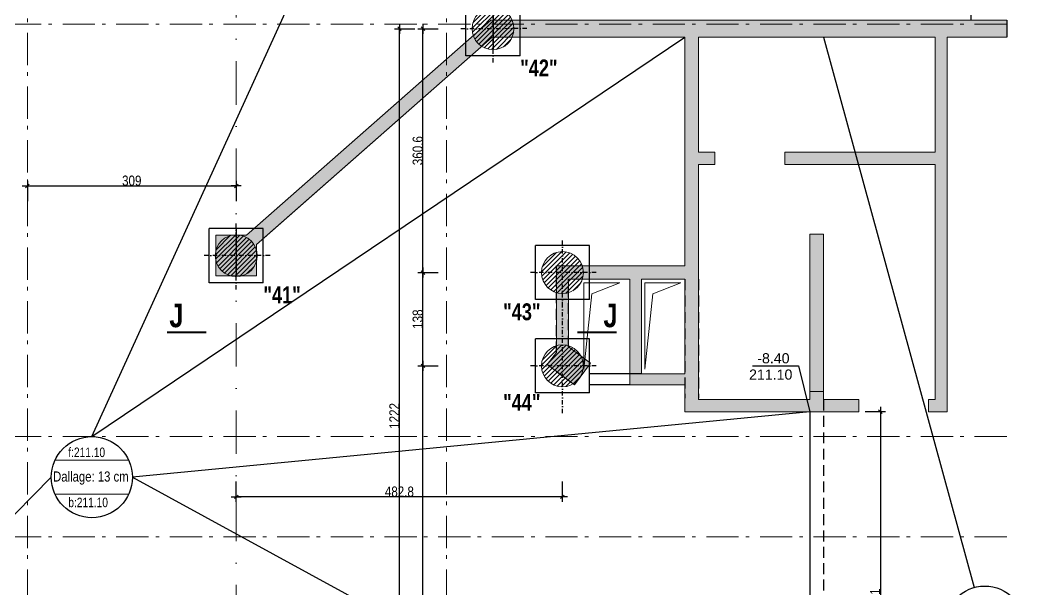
# Model space of a CAD drawing. Header units: centimetres. Extents: x 0 to 26456, y -12469 to -8269.
# Drawn here: x 15122 to 16620, y -10087 to -9245 of the extents above; entities that cross this region are included whole.
import ezdxf
from ezdxf.enums import TextEntityAlignment as Align

# ---------------------------------------------------------------- set-up
doc = ezdxf.new("R2010")
doc.units = ezdxf.units.CM
doc.header["$LTSCALE"] = 25.4
doc.header["$PDMODE"] = 1
doc.header["$PDSIZE"] = -2
for name, pattern in [('CACHEX2', [19.05, 12.7, -6.35]), ('Style de ligne -6', [1.04164, 0.625, -0.20828, 0.06943, -0.13893]), ('TIRETPTX2', [50.8, 25.4, -12.7, 0, -12.7])]:
    doc.linetypes.add(name, pattern=pattern)
for name, color, linetype in [('01_cote_gen', 4, 'Continuous'), ('01_linteaux', 2, 'Continuous'), ('01_murs_sup', 2, 'CACHEX2'), ('01_poch_murs', 253, 'Continuous'), ('01_texte', 230, 'Continuous'), ('AA_COTES', 2, 'Continuous')]:
    doc.layers.add(name, color=color, linetype=linetype)
for name, color, linetype, lineweight in [('01_murs_coup', 5, 'Continuous', 60), ('01_PIEUX', 5, 'Continuous', 60), ('B Général', 7, 'Continuous', 5), ('C ANNOTATIONS-prestations', 7, 'Continuous', 5)]:
    doc.layers.add(name, color=color, linetype=linetype, lineweight=lineweight)
doc.styles.add('Eurostile', font='')
doc.styles.add('impact', font='impact.ttf')
doc.styles.add('MATTE_TXT', font='arial.ttf')
doc.styles.add('STYLE2', font='ARIALN.TTF')
doc.styles.get('Eurostile').set_extended_font_data('Eurostile')
doc.dimstyles.new('JB50', dxfattribs={"dimscale": 0.1, "dimtxt": 150, "dimasz": 15, "dimexe": 0.1, "dimexo": 0.1, "dimgap": 0.09, "dimtad": 1, "dimdec": 1, "dimdsep": 46, "dimtxsty": 'STYLE2', "dimblk1": 'BOND_G', "dimblk2": 'BOND_D', "dimsah": 1, "dimcen": 1.5, "dimdle": 0.01, "dimse1": 1, "dimse2": 1, "dimclrd": 4, "dimclre": 2, "dimclrt": 6, "dimazin": 2, "dimtfac": 2.333333, "dimtdec": 1, "dimtix": 1, "dimtmove": 2, "dimatfit": 3, "dimldrblk": 'BOND_G', "dimfxl": 1, "dimtolj": 1, "dimtzin": 0, "dimarcsym": 0})

# ---------------------------------------------------------------- blocks, each defined once
blk = doc.blocks.new('BOND_G')
at = {"layer": 'AA_COTES', "color": 0}
for p, q in [((0, -5), (0, 15)), ((5, 0), (-5, 0)), ((1.77, 1.77), (-1.77, -1.77))]:
    blk.add_line(p, q, dxfattribs=at)
blk = doc.blocks.new('BOND_D')
at = {"layer": 'AA_COTES', "color": 0}
for p, q in [((5, 0), (-5, 0)), ((-1.77, -1.77), (1.77, 1.77)), ((0, 5), (0, -15))]:
    blk.add_line(p, q, dxfattribs=at)
blk = doc.blocks.new('*D241')
at = {"layer": '01_cote_gen', "color": 4, "lineweight": -2, "ltscale": 3, "transparency": 16777216}
blk.add_line((16394.8, -9825.7), (16394.8, -10373.8), dxfattribs=at)
at = {"layer": 'Defpoints', "color": 0, "ltscale": 3, "transparency": 16777216}
for p in [(16362.8, -9824.2), (16310.6, -10375.3), (16394.8, -10375.3)]:
    blk.add_point(p, dxfattribs=at)
at = {"layer": '01_cote_gen', "color": 4, "lineweight": -2, "ltscale": 3, "transparency": 16777216, "xscale": 1.5, "yscale": 1.5, "zscale": 1.5}
for name, p, rotation in [('BOND_G', (16394.8, -9824.2), 90), ('BOND_D', (16394.8, -10375.3), 270)]:
    blk.add_blockref(name, p, dxfattribs=dict(at, rotation=rotation))
at = {"layer": '01_cote_gen', "color": 6, "ltscale": 3, "transparency": 16777216, "insert": (16387.1, -10099.7), "char_height": 15, "attachment_point": 5, "rotation": 90, "style": 'STYLE2'}
blk.add_mtext('\\A1;551', dxfattribs=at)
blk = doc.blocks.new('*D289')
at = {"layer": '01_cote_gen', "color": 4, "lineweight": -2, "ltscale": 3, "transparency": 16777216}
blk.add_line((15443.1, -9147.8), (15820.1, -9147.8), dxfattribs=at)
at = {"layer": 'Defpoints', "color": 0, "ltscale": 3, "transparency": 16777216}
for p in [(15821.6, -9147.8), (15821.6, -9207.7), (15441.6, -9632.2)]:
    blk.add_point(p, dxfattribs=at)
at = {"layer": '01_cote_gen', "color": 4, "lineweight": -2, "ltscale": 3, "transparency": 16777216, "xscale": 1.5, "yscale": 1.5, "zscale": 1.5, "rotation": 180}
blk.add_blockref('BOND_G', (15441.6, -9147.8), dxfattribs=at)
at = {"layer": '01_cote_gen', "color": 4, "lineweight": -2, "ltscale": 3, "transparency": 16777216, "xscale": 1.5, "yscale": 1.5, "zscale": 1.5}
blk.add_blockref('BOND_D', (15821.6, -9147.8), dxfattribs=at)
at = {"layer": '01_cote_gen', "color": 6, "ltscale": 3, "transparency": 16777216, "insert": (15631.6, -9140.1), "char_height": 15, "attachment_point": 5, "style": 'STYLE2'}
blk.add_mtext('\\A1;380', dxfattribs=at)
blk = doc.blocks.new('*D290')
at = {"layer": '01_cote_gen', "color": 4, "lineweight": -2, "ltscale": 3, "transparency": 16777216}
blk.add_line((15922.8, -9950), (15443.1, -9950), dxfattribs=at)
at = {"layer": 'Defpoints', "color": 0, "ltscale": 3, "transparency": 16777216}
for p in [(15441.6, -9826.2), (15924.3, -9826.2), (15441.6, -9950)]:
    blk.add_point(p, dxfattribs=at)
at = {"layer": '01_cote_gen', "color": 4, "lineweight": -2, "ltscale": 3, "transparency": 16777216, "xscale": 1.5, "yscale": 1.5, "zscale": 1.5, "rotation": 180}
blk.add_blockref('BOND_D', (15441.6, -9950), dxfattribs=at)
at = {"layer": '01_cote_gen', "color": 4, "lineweight": -2, "ltscale": 3, "transparency": 16777216, "xscale": 1.5, "yscale": 1.5, "zscale": 1.5}
blk.add_blockref('BOND_G', (15924.3, -9950), dxfattribs=at)
at = {"layer": '01_cote_gen', "color": 6, "ltscale": 3, "transparency": 16777216, "insert": (15683, -9942.4), "char_height": 15, "attachment_point": 5, "style": 'STYLE2'}
blk.add_mtext('\\A1;482.8', dxfattribs=at)
blk = doc.blocks.new('*D291')
at = {"layer": '01_cote_gen', "color": 4, "lineweight": -2, "ltscale": 3, "transparency": 16777216}
blk.add_line((15134, -9490.2), (15440.1, -9490.2), dxfattribs=at)
at = {"layer": 'Defpoints', "color": 0, "ltscale": 3, "transparency": 16777216}
for p in [(15441.6, -9490.2), (15132.5, -9530.9), (15441.6, -9530.9)]:
    blk.add_point(p, dxfattribs=at)
at = {"layer": '01_cote_gen', "color": 4, "lineweight": -2, "ltscale": 3, "transparency": 16777216, "xscale": 1.5, "yscale": 1.5, "zscale": 1.5, "rotation": 180}
blk.add_blockref('BOND_G', (15132.5, -9490.2), dxfattribs=at)
at = {"layer": '01_cote_gen', "color": 4, "lineweight": -2, "ltscale": 3, "transparency": 16777216, "xscale": 1.5, "yscale": 1.5, "zscale": 1.5}
blk.add_blockref('BOND_D', (15441.6, -9490.2), dxfattribs=at)
at = {"layer": '01_cote_gen', "color": 6, "ltscale": 3, "transparency": 16777216, "insert": (15287, -9482.5), "char_height": 15, "attachment_point": 5, "style": 'STYLE2'}
blk.add_mtext('\\A1;309', dxfattribs=at)
blk = doc.blocks.new('*D294')
at = {"layer": '01_cote_gen', "color": 4, "lineweight": -2, "ltscale": 3, "transparency": 16777216}
blk.add_line((15717.8, -10478.1), (15717.8, -9757.7), dxfattribs=at)
at = {"layer": 'Defpoints', "color": 0, "ltscale": 3, "transparency": 16777216}
for p in [(15717.8, -9756.2), (15777.8, -9756.2), (15785, -10479.6)]:
    blk.add_point(p, dxfattribs=at)
at = {"layer": '01_cote_gen', "color": 4, "lineweight": -2, "ltscale": 3, "transparency": 16777216, "xscale": 1.5, "yscale": 1.5, "zscale": 1.5}
for name, p, rotation in [('BOND_D', (15717.8, -9756.2), 90), ('BOND_G', (15717.8, -10479.6), 270)]:
    blk.add_blockref(name, p, dxfattribs=dict(at, rotation=rotation))
at = {"layer": '01_cote_gen', "color": 6, "ltscale": 3, "transparency": 16777216, "insert": (15710.2, -10117.9), "char_height": 15, "attachment_point": 5, "rotation": 90, "style": 'STYLE2'}
blk.add_mtext('\\A1;723.4', dxfattribs=at)
blk = doc.blocks.new('*D295')
at = {"layer": '01_cote_gen', "color": 4, "lineweight": -2, "ltscale": 3, "transparency": 16777216}
blk.add_line((15717.8, -9754.7), (15717.8, -9619.8), dxfattribs=at)
at = {"layer": 'Defpoints', "color": 0, "ltscale": 3, "transparency": 16777216}
for p in [(15717.8, -9618.3), (15777.8, -9618.3), (15740.3, -9756.2)]:
    blk.add_point(p, dxfattribs=at)
at = {"layer": '01_cote_gen', "color": 4, "lineweight": -2, "ltscale": 3, "transparency": 16777216, "xscale": 1.5, "yscale": 1.5, "zscale": 1.5}
for name, p, rotation in [('BOND_D', (15717.8, -9618.3), 90), ('BOND_G', (15717.8, -9756.2), 270)]:
    blk.add_blockref(name, p, dxfattribs=dict(at, rotation=rotation))
at = {"layer": '01_cote_gen', "color": 6, "ltscale": 3, "transparency": 16777216, "insert": (15710.2, -9687.2), "char_height": 15, "attachment_point": 5, "rotation": 90, "style": 'STYLE2'}
blk.add_mtext('\\A1;138', dxfattribs=at)
blk = doc.blocks.new('*D296')
at = {"layer": '01_cote_gen', "color": 4, "lineweight": -2, "ltscale": 3, "transparency": 16777216}
blk.add_line((15683.2, -10478.1), (15683.2, -9259.2), dxfattribs=at)
at = {"layer": 'Defpoints', "color": 0, "ltscale": 3, "transparency": 16777216}
for p in [(15683.2, -9257.7), (15733.8, -9257.7), (15633, -10479.6)]:
    blk.add_point(p, dxfattribs=at)
at = {"layer": '01_cote_gen', "color": 4, "lineweight": -2, "ltscale": 3, "transparency": 16777216, "xscale": 1.5, "yscale": 1.5, "zscale": 1.5}
for name, p, rotation in [('BOND_D', (15683.2, -9257.7), 90), ('BOND_G', (15683.2, -10479.6), 270)]:
    blk.add_blockref(name, p, dxfattribs=dict(at, rotation=rotation))
at = {"layer": '01_cote_gen', "color": 6, "ltscale": 3, "transparency": 16777216, "insert": (15675.6, -9830.3), "char_height": 15, "attachment_point": 5, "rotation": 90, "style": 'STYLE2'}
blk.add_mtext('\\A1;1222', dxfattribs=at)
blk = doc.blocks.new('*D302')
at = {"layer": '01_cote_gen', "color": 4, "lineweight": -2, "ltscale": 3, "transparency": 16777216}
blk.add_line((15717.8, -9616.8), (15717.8, -9259.2), dxfattribs=at)
at = {"layer": 'Defpoints', "color": 0, "ltscale": 3, "transparency": 16777216}
for p in [(15705.7, -9257.7), (15717.8, -9257.7), (15740.3, -9618.3)]:
    blk.add_point(p, dxfattribs=at)
at = {"layer": '01_cote_gen', "color": 4, "lineweight": -2, "ltscale": 3, "transparency": 16777216, "xscale": 1.5, "yscale": 1.5, "zscale": 1.5}
for name, p, rotation in [('BOND_D', (15717.8, -9257.7), 90), ('BOND_G', (15717.8, -9618.3), 270)]:
    blk.add_blockref(name, p, dxfattribs=dict(at, rotation=rotation))
at = {"layer": '01_cote_gen', "color": 6, "ltscale": 3, "transparency": 16777216, "insert": (15710.2, -9438), "char_height": 15, "attachment_point": 5, "rotation": 90, "style": 'STYLE2'}
blk.add_mtext('\\A1;360.6', dxfattribs=at)

msp = doc.modelspace()

# ---------------------------------------------------------------- hatches: boundary and pattern name
at = {"layer": '01_poch_murs', "ltscale": 3}
h = msp.add_hatch(color=256, dxfattribs=at)
h.dxf.hatch_style = 1
h.paths.add_polyline_path([(15450.59, -8822.84, -0.0739716), (15441.57, -8821.5), (15441.57, -8835.97, -0.0021272), (15450.59, -8831.61)])
h.paths.add_polyline_path([(15668.51, -8752.74), (15663.8, -8728.15, 0.009149), (15621.33, -8739.71, -0.3948152), (15590.4, -8768.64), (15590.4, -8775.48, -0.0172734)])
h.paths.add_polyline_path([(15673.52, -8725.74, 0.0020817), (15663.8, -8728.15), (15668.51, -8752.74, -0.002126), (15678.23, -8750.32)])
h.paths.add_polyline_path([(16666.18, -10637.13), (16696.16, -10637.13), (16696.16, -10599.63), (16666.18, -10599.63)], flags=9)
h.paths.add_polyline_path([(16665.91, -10027.92), (16696.45, -10027.92), (16696.45, -9988.84), (16665.91, -9988.84)], flags=9)
h.paths.add_polyline_path([(16666.18, -9879.13), (16696.14, -9879.13), (16696.14, -9841.63), (16666.18, -9841.63)], flags=9)
h.paths.add_polyline_path([(16665.99, -9269.13), (16694.94, -9269.13), (16694.94, -9231.63), (16665.99, -9231.63)], flags=9)
h.paths.add_polyline_path([(15979.32, -9709.04), (16011.47, -9709.04), (16011.47, -9656.54), (15979.32, -9656.54)], flags=9)
h.paths.add_polyline_path([(15848.48, -11159.5), (15928.42, -11105.83), (15915.45, -11086.51), (15835.51, -11140.18)], flags=9)
h.paths.add_polyline_path([(16569.7, -8889.29), (16611.78, -8889.29), (16611.78, -8836.79), (16569.7, -8836.79)], flags=9)
h.paths.add_polyline_path([(15890.67, -8814.57), (15962.42, -8814.57), (15962.42, -8791.6), (15890.67, -8791.6)], flags=9)
h.paths.add_polyline_path([(15856.51, -8791.11), (15952.79, -8791.11), (15952.79, -8767.83), (15856.51, -8767.83)], flags=9)
h.paths.add_polyline_path([(16227.67, -8815.48), (16299.42, -8815.48), (16299.42, -8792.51), (16227.67, -8792.51)], flags=9)
h.paths.add_polyline_path([(16193.51, -8792.01), (16289.79, -8792.01), (16289.79, -8768.74), (16193.51, -8768.74)], flags=9)
h.paths.add_polyline_path([(16171.23, -10865.87), (16171.23, -10732.34), (16147.95, -10732.34), (16147.95, -10865.87)], flags=9)
h.paths.add_polyline_path([(16331.61, -11040.5), (16465.14, -11040.5), (16465.14, -11017.22), (16331.61, -11017.22)], flags=9)
h.paths.add_polyline_path([(16229.78, -10970.6), (16271.17, -10970.6), (16271.17, -10947.71), (16229.78, -10947.71)], flags=9)
h.paths.add_polyline_path([(16227.84, -10937.28), (16269.12, -10937.28), (16269.12, -10914.78), (16227.84, -10914.78)], flags=9)
h.paths.add_polyline_path([(15830.44, -9853.87), (15897.91, -9853.87), (15897.91, -9816.37), (15830.44, -9816.37)], flags=9)
h.paths.add_polyline_path([(15829.7, -9696.63), (15898.64, -9696.63), (15898.64, -9657.64), (15829.7, -9657.64)], flags=9)
h.paths.add_polyline_path([(15855.51, -9335.41), (15923.3, -9335.41), (15923.3, -9297.19), (15855.51, -9297.19)], flags=9)
h.paths.add_polyline_path([(15477.55, -9670.91), (15541.27, -9670.91), (15541.27, -9633.41), (15477.55, -9633.41)], flags=9)
h.paths.add_polyline_path([(16554.12, -8978.33), (16554.12, -8906.58), (16531.15, -8906.58), (16531.15, -8978.33)], flags=9)
h.paths.add_polyline_path([(16531.03, -8977.26), (16531.03, -8910.18), (16508.06, -8910.18), (16508.06, -8977.26)], flags=9)
h.paths.add_polyline_path([(15798.61, -8963.21), (15787.86, -8892.27), (15765.15, -8895.71), (15775.9, -8966.65)], flags=9)
h.paths.add_polyline_path([(15777.69, -8964.62), (15769.38, -8909.83), (15746.66, -8913.27), (15754.97, -8968.07)], flags=9)
h.paths.add_polyline_path([(16153.08, -8987.77), (16202.93, -8987.77), (16202.93, -8964.06), (16153.08, -8964.06)], flags=9)
h.paths.add_polyline_path([(16196.64, -9780.74), (16268.39, -9780.74), (16268.39, -9757.77), (16196.64, -9757.77)], flags=9)
h.paths.add_polyline_path([(16208.76, -9756.61), (16264.18, -9756.61), (16264.18, -9733.64), (16208.76, -9733.64)], flags=9)
h.paths.add_polyline_path([(16196.64, -10361.74), (16268.39, -10361.74), (16268.39, -10338.77), (16196.64, -10338.77)], flags=9)
h.paths.add_polyline_path([(16208.76, -10337.61), (16264.18, -10337.61), (16264.18, -10314.64), (16208.76, -10314.64)], flags=9)
h.paths.add_polyline_path([(16510.83, -10189.82), (16585.55, -10189.82), (16585.55, -10168.67), (16510.83, -10168.67)], flags=9)
h.paths.add_polyline_path([(16499.69, -10152.6), (16595.86, -10152.6), (16595.86, -10129.61), (16499.69, -10129.61)], flags=9)
h.paths.add_polyline_path([(16510.83, -10115.75), (16581.79, -10115.75), (16581.79, -10094.6), (16510.83, -10094.6)], flags=9)
h.paths.add_polyline_path([(15575.64, -11059.84), (15635.87, -11029.78), (15625.28, -11008.56), (15565.05, -11038.63)], flags=9)
h.paths.add_polyline_path([(16857.52, -10614.08), (16925.39, -10614.08), (16925.39, -10575.86), (16857.52, -10575.86)], flags=9)
h.paths.add_polyline_path([(16846.89, -10405.8), (16910.93, -10405.8), (16910.93, -10367.58), (16846.89, -10367.58)], flags=9)
h.paths.add_polyline_path([(16875.06, -10282.41), (16944.24, -10282.41), (16944.24, -10243.47), (16875.06, -10243.47)], flags=9)
h.paths.add_polyline_path([(16929.72, -10138.26), (16995.26, -10138.26), (16995.26, -10099.3), (16929.72, -10099.3)], flags=9)
h.paths.add_polyline_path([(16984.6, -9995.25), (17049.91, -9995.25), (17049.91, -9956.31), (16984.6, -9956.31)], flags=9)
h.paths.add_polyline_path([(17021.72, -9848.62), (17082.03, -9848.62), (17082.03, -9811.12), (17021.72, -9811.12)], flags=9)
h.paths.add_polyline_path([(17055.7, -9704.11), (17121.23, -9704.11), (17121.23, -9665.15), (17055.7, -9665.15)], flags=9)
h.paths.add_polyline_path([(17089.56, -9583.51), (17154.69, -9583.51), (17154.69, -9545.29), (17089.56, -9545.29)], flags=9)
at = {"layer": '01_poch_murs'}
h = msp.add_hatch(dxfattribs=at)
h.set_pattern_fill('ANSI31', color=256, scale=1.5)
h.set_pattern_definition([(45, (-2387.122, -554.2905), (-3.367596, 3.367596), [])])
h.paths.add_polyline_path([(15821.57, -9226.56, 0.4142136), (15790.57, -9257.56), (15821.57, -9257.56)])
h.paths.add_polyline_path([(15821.57, -9257.56), (15790.57, -9257.56, 0.4142136), (15821.57, -9288.56)])
h.paths.add_polyline_path([(15821.57, -9226.56), (15821.57, -9257.56), (15852.57, -9257.56, 0.4142136)])
h.paths.add_polyline_path([(15852.57, -9257.56), (15821.57, -9257.56), (15821.57, -9288.56, 0.4142136)])
at = {"layer": '01_poch_murs', "ltscale": 3}
h = msp.add_hatch(color=256, dxfattribs=at)
h.dxf.hatch_style = 1
h.paths.add_polyline_path([(16581.76, -9250.97), (15851.86, -9250.97, -0.053614), (15852.57, -9257.56, -0.1059186), (15849.85, -9270.26), (16105.58, -9270.26), (16105.58, -9608.26), (15953.68, -9608.26, -0.0822987), (15955.33, -9618.26, -0.0822987), (15953.68, -9628.26), (16023.8, -9628.26), (16023.8, -9784.26), (16105.58, -9784.26), (16105.58, -9824.22), (16362.82, -9824.22), (16362.82, -9806.22), (16310.58, -9806.22), (16310.58, -9794.26), (16290.58, -9794.26), (16290.58, -9806.22), (16125.58, -9806.22), (16125.58, -9458.26), (16149.96, -9458.26), (16149.96, -9440.26), (16125.58, -9440.26), (16125.58, -9270.26), (16475.66, -9270.26), (16475.66, -9440.26), (16253.16, -9440.26), (16253.16, -9458.26), (16475.66, -9458.26), (16475.66, -9806.22), (16466.02, -9806.22), (16466.02, -9824.22), (16493.66, -9824.22), (16493.66, -9270.26), (16581.76, -9270.26)])
h.paths.add_polyline_path([(16105.58, -9768.22), (16041.33, -9768.22), (16041.33, -9628.26), (16105.58, -9628.26)], flags=16)
h.paths.add_polyline_path([(16099.3, -9633.26), (16058.03, -9649.87), (16046.33, -9761.06), (16046.33, -9633.26)], flags=0)
h.paths.add_polyline_path([(16581.76, -9245.26), (15850.03, -9245.26, -0.0484751), (15851.86, -9250.97), (16581.76, -9250.97)])
h.paths.add_polyline_path([(15804.88, -9283.68, -0.1659199), (15792.39, -9268.03), (15752.52, -9303.08), (15752.52, -9329.7)])
h = msp.add_hatch(color=256, dxfattribs=at)
h.dxf.hatch_style = 1
h.paths.add_polyline_path([(15852.57, -9257.56, 0.053614), (15851.86, -9250.97), (15811.8, -9250.97), (15792.39, -9268.03, 0.1659199), (15804.88, -9283.68), (15820.15, -9270.26), (15849.85, -9270.26, 0.1059186)])
h.paths.add_polyline_path([(15850.03, -9245.26), (15818.29, -9245.26), (15811.8, -9250.97), (15851.86, -9250.97, 0.0484751)])
h = msp.add_hatch(color=256, dxfattribs=at)
h.dxf.hatch_style = 1
h.paths.add_polyline_path([(15752.52, -9329.7), (15752.52, -9303.08), (15456.81, -9563.01), (15448.24, -9563.01, -0.2819136), (15471.57, -9585.47), (15471.57, -9576.66)])
h.paths.add_polyline_path([(15933.33, -9647.92, -0.1483562), (15915.33, -9647.92), (15915.33, -9746.57, -0.1483562), (15933.33, -9746.57)])
h.paths.add_polyline_path([(16310.58, -9561.46), (16290.58, -9561.46), (16290.58, -9794.26), (16310.58, -9794.26)])
at = {"layer": '01_poch_murs'}
h = msp.add_hatch(dxfattribs=at)
h.set_pattern_fill('ANSI31', color=256, scale=1.5)
h.set_pattern_definition([(45, (-2767.122, -890.015), (-3.367596, 3.367596), [])])
h.paths.add_polyline_path([(15441.57, -9562.28, 0.4142136), (15410.57, -9593.28), (15441.57, -9593.28)])
h.paths.add_polyline_path([(15441.57, -9593.28), (15410.57, -9593.28, 0.4142136), (15441.57, -9624.28)])
h.paths.add_polyline_path([(15441.57, -9562.28), (15441.57, -9593.28), (15472.57, -9593.28, 0.4142136)])
h.paths.add_polyline_path([(15472.57, -9593.28), (15441.57, -9593.28), (15441.57, -9624.28, 0.4142136)])
at = {"layer": '01_poch_murs', "ltscale": 3}
h = msp.add_hatch(color=256, dxfattribs=at)
h.dxf.hatch_style = 1
h.paths.add_polyline_path([(15471.57, -9601.09, -0.2629516), (15450.36, -9623.01), (15471.57, -9623.01)])
h.paths.add_polyline_path([(15471.57, -9601.09), (15471.57, -9585.47, 0.2819136), (15448.24, -9563.01), (15441.57, -9563.01), (15441.57, -9623.01), (15450.36, -9623.01, 0.2629516)])
h.paths.add_polyline_path([(15441.57, -9563.01), (15434.9, -9563.01, 0.2819136), (15411.57, -9585.47), (15411.57, -9601.09, 0.2629516), (15432.78, -9623.01), (15441.57, -9623.01)])
h.paths.add_polyline_path([(15434.9, -9563.01), (15411.57, -9563.01), (15411.57, -9585.47, -0.2819136)], flags=17)
h.paths.add_polyline_path([(15411.57, -9601.09), (15411.57, -9623.01), (15432.78, -9623.01, -0.2629516)], flags=17)
at = {"layer": '01_poch_murs'}
h = msp.add_hatch(dxfattribs=at)
h.set_pattern_fill('ANSI31', color=256, scale=1.5)
h.set_pattern_definition([(45, (-2284.358, -914.9905), (-3.367596, 3.367596), [])])
h.paths.add_polyline_path([(15924.33, -9587.26, 0.4142136), (15893.33, -9618.26), (15924.33, -9618.26)])
h.paths.add_polyline_path([(15924.33, -9618.26), (15893.33, -9618.26, 0.4142136), (15924.33, -9649.26)])
h.paths.add_polyline_path([(15924.33, -9587.26), (15924.33, -9618.26), (15955.33, -9618.26, 0.4142136)])
h.paths.add_polyline_path([(15955.33, -9618.26), (15924.33, -9618.26), (15924.33, -9649.26, 0.4142136)])
at = {"layer": '01_poch_murs', "ltscale": 3}
h = msp.add_hatch(color=256, dxfattribs=at)
h.dxf.hatch_style = 1
h.paths.add_polyline_path([(15953.68, -9608.26), (15924.33, -9608.26), (15924.33, -9618.26), (15955.33, -9618.26, 0.0822987)])
h.paths.add_polyline_path([(15924.33, -9608.26), (15915.33, -9608.26), (15915.33, -9618.26), (15924.33, -9618.26)])
h.paths.add_polyline_path([(15924.33, -9618.26), (15915.33, -9618.26), (15915.33, -9647.92, 0.0737744), (15924.33, -9649.26)])
h.paths.add_polyline_path([(15955.33, -9618.26), (15924.33, -9618.26), (15924.33, -9649.26, 0.0737744), (15933.33, -9647.92), (15933.33, -9628.26), (15953.68, -9628.26, 0.0822987)])
h = msp.add_hatch(color=256, dxfattribs=at)
h.dxf.hatch_style = 1
h.paths.add_polyline_path([(15933.33, -9727.92), (15933.33, -9658.26), (15924.33, -9658.26), (15924.33, -9668.26), (15924.33, -9736.24), (15944.5, -9736.24)])
h.paths.add_polyline_path([(15944.5, -9736.24), (15924.33, -9736.24), (15924.33, -9745.24, -0.3365305), (15954.19, -9767.9), (15964.33, -9754.28), (15964.33, -9751.01), (15957.7, -9746.07), (15956.12, -9761.06), (15956.12, -9744.89)])
h.paths.add_polyline_path([(15924.33, -9745.24), (15924.33, -9771.09), (15931.24, -9776.24), (15947.98, -9776.24), (15953.96, -9768.22), (15954.19, -9767.9, 0.3365305)])
h.paths.add_polyline_path([(15947.98, -9776.24), (15931.24, -9776.24), (15942.01, -9784.26), (15942.01, -9784.26)])
h.paths.add_polyline_path([(15924.33, -9745.24, 0.2019979), (15902.16, -9754.58), (15924.33, -9771.09)])
h.paths.add_polyline_path([(15924.33, -9736.24), (15915.33, -9736.24), (15915.33, -9736.37), (15901.91, -9754.4), (15902.16, -9754.58, -0.2019979), (15924.33, -9745.24)])
at = {"layer": '01_poch_murs'}
h = msp.add_hatch(dxfattribs=at)
h.set_pattern_fill('ANSI31', color=256, scale=1.5)
h.set_pattern_definition([(45, (-2284.358, -1052.97), (-3.367596, 3.367596), [])])
h.paths.add_polyline_path([(15924.33, -9725.24, 0.4142136), (15893.33, -9756.24), (15924.33, -9756.24)])
h.paths.add_polyline_path([(15924.33, -9756.24), (15893.33, -9756.24, 0.4142136), (15924.33, -9787.24)])
h.paths.add_polyline_path([(15924.33, -9725.24), (15924.33, -9756.24), (15955.33, -9756.24, 0.4142136)])
h.paths.add_polyline_path([(15955.33, -9756.24), (15924.33, -9756.24), (15924.33, -9787.24, 0.4142136)])
at = {"layer": '01_poch_murs', "ltscale": 3}
h = msp.add_hatch(color=256, dxfattribs=at)
h.dxf.hatch_style = 1
h.paths.add_polyline_path([(15957.7, -9746.07), (15956.12, -9744.89), (15956.12, -9761.06)])
h = msp.add_hatch(color=256, dxfattribs=at)
h.dxf.hatch_style = 1
h.paths.add_polyline_path([(15965.9, -9752.18), (15964.33, -9751.01), (15964.33, -9754.28)])

# ---------------------------------------------------------------- linework, layer by layer
at = {"layer": '01_cote_gen', "ltscale": 3}
for p, q in [((15821.57, -9218.28), (15821.57, -9287.29)), ((15441.57, -9554), (15441.57, -9623.01))]:
    msp.add_line(p, q, dxfattribs=at)
at = {"layer": '01_linteaux', "linetype": 'TIRETPTX2', "ltscale": 0.01}
for p, q in [((15821.57, -9307.66), (15821.57, -9207.66)), ((15871.57, -9257.56), (15771.57, -9257.66)), ((15441.57, -9643.28), (15441.57, -9543.28)), ((15924.33, -9668.26), (15924.33, -9568.26)), ((15491.57, -9593.28), (15391.57, -9593.28)), ((15974.33, -9618.26), (15874.33, -9618.26)), ((15924.33, -9826.24), (15924.33, -9668.26)), ((15974.33, -9756.24), (15874.33, -9756.24))]:
    msp.add_line(p, q, dxfattribs=at)
at = {"layer": '01_linteaux'}
for p, q in [((15781.57, -9297.56), (15781.57, -9217.56)), ((15861.57, -9297.56), (15861.57, -9217.56)), ((15861.57, -9297.56), (15781.57, -9297.56)), ((15401.57, -9633.28), (15401.57, -9553.28)), ((15481.57, -9553.28), (15401.57, -9553.28)), ((15481.57, -9633.28), (15481.57, -9553.28)), ((15964.33, -9578.26), (15884.33, -9578.26)), ((15884.33, -9658.26), (15884.33, -9578.26)), ((15964.33, -9658.26), (15964.33, -9578.26)), ((15481.57, -9633.28), (15401.57, -9633.28)), ((15964.33, -9658.26), (15884.33, -9658.26)), ((15964.33, -9716.24), (15884.33, -9716.24)), ((15884.33, -9796.24), (15884.33, -9716.24)), ((15964.33, -9796.24), (15964.33, -9716.24)), ((16041.33, -9768.22), (15964.33, -9768.22)), ((15964.33, -9796.24), (15884.33, -9796.24)), ((16023.8, -9784.26), (15964.33, -9784.26)), ((16290.59, -9824.26), (16290.59, -10375.28))]:
    msp.add_line(p, q, dxfattribs=at)
at = {"layer": '01_linteaux', "linetype": 'TIRETPTX2', "ltscale": 0.07}
msp.add_arc((15958.38, -9894.24), 1213.73, 91.99092, 160.61055, dxfattribs=at)
at = {"layer": '01_linteaux'}
msp.add_arc((15958.38, -9894.24), 1152.73, 92.0761, 160.43927, dxfattribs=at)
at = {"layer": '01_murs_coup', "linetype": 'TIRETPTX2', "lineweight": 5, "ltscale": 0.1}
msp.add_line((15441.57, -8659.86), (15441.57, -11757.53), dxfattribs=at)
at = {"layer": '01_murs_coup', "linetype": 'Continuous', "lineweight": 5}
for p, q in [((15818.29, -9245.26), (15456.81, -9563.01)), ((15818.29, -9245.26), (15464.79, -9556)), ((15818.29, -9245.26), (16581.76, -9245.26)), ((15818.29, -9245.26), (16581.76, -9245.26)), ((15820.15, -9270.26), (15471.57, -9576.66)), ((15820.15, -9270.26), (15482.92, -9566.69)), ((15820.15, -9270.26), (16105.58, -9270.26)), ((15820.15, -9270.26), (16105.58, -9270.26)), ((16105.58, -9608.26), (16105.58, -9270.26)), ((16105.58, -9608.26), (16105.58, -9270.26)), ((16125.58, -9440.26), (16125.58, -9270.26)), ((16125.58, -9440.26), (16125.58, -9270.26)), ((16125.58, -9270.26), (16475.66, -9270.26)), ((16125.58, -9270.26), (16475.66, -9270.26)), ((16475.66, -9440.26), (16475.66, -9270.26)), ((16475.66, -9440.26), (16475.66, -9270.26)), ((16493.66, -9824.22), (16493.66, -9270.26)), ((16493.66, -9824.22), (16493.66, -9270.26)), ((16493.66, -9270.26), (16581.76, -9270.26)), ((16493.66, -9270.26), (16581.76, -9270.26)), ((16125.58, -9440.26), (16149.96, -9440.26)), ((16125.58, -9440.26), (16149.96, -9440.26)), ((16149.96, -9458.26), (16149.96, -9440.26)), ((16253.16, -9440.26), (16475.66, -9440.26)), ((16253.16, -9440.26), (16475.66, -9440.26)), ((16253.16, -9458.26), (16253.16, -9440.26)), ((16125.58, -9806.22), (16125.58, -9458.26)), ((16125.58, -9806.22), (16125.58, -9458.26)), ((16125.58, -9458.26), (16149.96, -9458.26)), ((16125.58, -9458.26), (16149.96, -9458.26)), ((16253.16, -9458.26), (16475.66, -9458.26)), ((16310.58, -9458.26), (16475.66, -9458.26)), ((16475.66, -9806.22), (16475.66, -9458.26)), ((16475.66, -9806.22), (16475.66, -9458.26)), ((15411.57, -9563.01), (15411.57, -9623.01)), ((15456.81, -9563.01), (15411.57, -9563.01)), ((16290.58, -9561.46), (16290.58, -9806.22)), ((16290.58, -9561.46), (16290.58, -9806.22)), ((16290.58, -9561.46), (16310.58, -9561.46)), ((16310.58, -9561.46), (16310.58, -9806.22)), ((16310.58, -9561.46), (16310.58, -9806.22)), ((15471.57, -9576.66), (15471.57, -9623.01)), ((15915.33, -9736.37), (15915.33, -9608.26)), ((16105.58, -9608.26), (15915.33, -9608.26)), ((15471.57, -9623.01), (15411.57, -9623.01)), ((15933.33, -9628.26), (16023.33, -9628.26)), ((15933.33, -9727.92), (15933.33, -9628.26)), ((16023.8, -9784.26), (16023.8, -9628.26)), ((16041.33, -9628.26), (16105.58, -9628.26)), ((16041.33, -9628.26), (16105.58, -9628.26)), ((16105.58, -9628.26), (16041.33, -9628.26)), ((16041.33, -9768.22), (16041.33, -9628.26)), ((16105.58, -9768.22), (16105.58, -9628.26)), ((16105.58, -9768.22), (16105.58, -9628.26)), ((15901.91, -9754.4), (15915.33, -9736.37)), ((15965.9, -9752.18), (15932.74, -9727.48)), ((15942.01, -9784.26), (15965.9, -9752.18)), ((15942.01, -9784.26), (15901.91, -9754.4)), ((15942.01, -9784.26), (15915.33, -9765)), ((15942.01, -9784.26), (15953.96, -9768.22)), ((16041.33, -9768.22), (16105.58, -9768.22)), ((16105.58, -9784.26), (16023.8, -9784.26)), ((16105.58, -9824.22), (16105.58, -9784.26)), ((16105.58, -9824.22), (16105.58, -9784.26)), ((16290.59, -9794.26), (16310.52, -9794.26)), ((16300.59, -9794.26), (16310.52, -9794.26)), ((16125.58, -9806.22), (16290.58, -9806.22)), ((16125.58, -9806.22), (16290.58, -9806.22)), ((16310.58, -9806.22), (16362.82, -9806.22)), ((16310.58, -9806.22), (16362.82, -9806.22)), ((16362.82, -9824.22), (16362.82, -9806.22)), ((16466.02, -9806.22), (16475.66, -9806.22)), ((16466.02, -9806.22), (16475.66, -9806.22)), ((16466.02, -9824.22), (16466.02, -9806.22)), ((16105.58, -9824.22), (16362.82, -9824.22)), ((16105.58, -9824.22), (16362.82, -9824.22)), ((16466.02, -9824.22), (16493.66, -9824.22)), ((16466.02, -9824.22), (16493.66, -9824.22)), ((15173.47, -9895.89), (15282.49, -9895.89)), ((15173.47, -9946.04), (15282.49, -9946.04))]:
    msp.add_line(p, q, dxfattribs=at)
msp.add_arc((15958.38, -9894.24), 1177.73, 92.05395, 160.46959, dxfattribs=at)
at = {"layer": '01_murs_sup', "ltscale": 0.05}
for p, q in [((15915.33, -9736.37), (15915.33, -9608.26)), ((15933.33, -9727.92), (15933.33, -9628.26)), ((16105.58, -9628.26), (16105.58, -9804.26)), ((16105.58, -9628.26), (16105.58, -9804.26)), ((16125.58, -9628.26), (16125.58, -9804.26)), ((16310.58, -9806.22), (16310.59, -10375.28))]:
    msp.add_line(p, q, dxfattribs=at)
at = {"layer": '01_PIEUX', "linetype": 'Continuous', "lineweight": 5}
for centre in [(15821.57, -9257.56), (15441.57, -9593.28), (15924.33, -9618.26), (15924.33, -9756.24)]:
    msp.add_circle(centre, 31, dxfattribs=at)
at = {"layer": '01_poch_murs', "ltscale": 3}
msp.add_line((16581.76, -9245.26), (16581.76, -9270.26), dxfattribs=at)
at = {"layer": '01_texte'}
for p, q in [((16528.67, -8729.26), (16528.67, -9245.26)), ((15227.98, -9860.97), (15741.22, -8736.71)), ((15227.98, -9860.97), (16105.58, -9270.26)), ((16310.58, -9270.26), (16533.42, -10084.13)), ((16205.76, -9756), (16273.76, -9756)), ((16273.76, -9756), (16290.59, -9824.26)), ((16290.59, -9824.26), (15287.98, -9920.97)), ((15167.98, -9920.97), (14568.99, -10528.22)), ((15287.98, -9920.97), (15910.32, -10260.32))]:
    msp.add_line(p, q, dxfattribs=at)
at = {"layer": '01_texte', "const_width": 3}
for points in [[(15397.58, -9706.78), (15339.08, -9706.78)], [(16004.64, -9706.78), (15946.14, -9706.78)]]:
    msp.add_lwpolyline(points, dxfattribs=at)
at = {"layer": '01_texte'}
for centre in [(15227.98, -9920.97), (16549.26, -10142)]:
    msp.add_circle(centre, 60, dxfattribs=at)
msp.add_arc((15958.38, -9894.24), 1104.81, 92.12065, 160.3783, dxfattribs=at)
at = {"layer": 'B Général', "color": 1, "linetype": 'Style de ligne -6', "lineweight": 13, "ltscale": 3}
for p, q in [((15132.52, -11454.6), (15132.52, -8459.6)), ((15752.52, -11454.6), (15752.52, -8459.6)), ((16581.76, -9860.97), (14263.13, -9860.97)), ((16581.76, -10008.97), (14263.13, -10008.97))]:
    msp.add_line(p, q, dxfattribs=at)
at = {"layer": 'B Général', "color": 1, "linetype": 'Style de ligne -6', "lineweight": 13, "ltscale": 3, "true_color": 0xff0000}
msp.add_line((16581.76, -9250.97), (14263.13, -9250.97), dxfattribs=at)
at = {"layer": 'C ANNOTATIONS-prestations', "color": 2, "flags": 128}
for points in [[(15967.81, -9649.87), (16009.08, -9633.26), (15956.12, -9633.26), (15956.12, -9761.06)], [(16058.03, -9649.87), (16099.3, -9633.26), (16046.33, -9633.26), (16046.33, -9761.06)]]:
    msp.add_lwpolyline(points, close=True, dxfattribs=at)

# ---------------------------------------------------------------- texts
at = {"layer": '01_texte', "style": 'impact'}
for s, height, p in [('"42"', 25, (15889.41, -9335.71)), ('"41"', 25, (15509.41, -9671.33)), ('"43"', 25, (15864.17, -9696.31)), ('J', 35, (15353.1, -9709.63)), ('J', 35, (15995.39, -9709.63)), ('"44"', 25, (15864.17, -9830.22))]:
    msp.add_text(s, height=height, rotation=0, dxfattribs=at).set_placement(p, align=Align.BOTTOM_CENTER)
at = {"layer": '01_texte', "style": 'MATTE_TXT'}
for s, p in [('-8.40', (16212.59, -9752.53)), ('211.10', (16200.47, -9776.66))]:
    msp.add_text(s, height=15, dxfattribs=at).set_placement(p)
at = {"layer": '01_texte', "style": 'Eurostile', "width": 0.8}
for s, p in [('f:211.10', (15193.07, -9891.19)), ('b:211.10', (15193.07, -9965.26))]:
    msp.add_text(s, height=14.097, rotation=0, dxfattribs=at).set_placement(p)
at = {"layer": '01_texte', "style": 'MATTE_TXT', "width": 0.8}
msp.add_text('Dallage: 13 cm', height=15, dxfattribs=at).set_placement((15226.49, -9931.91), align=Align.BOTTOM_CENTER)

# ---------------------------------------------------------------- dimensions: what is measured, and where the dimension line sits
at = {"layer": '01_cote_gen', "ltscale": 3}
for base, p1, p2, picture, middle in [((15821.57, -9147.76), (15441.57, -9632.21), (15821.57, -9207.66), '*D289', (15631.57, -9140.09)), ((15441.5701, -9490.2129), (15132.5219, -9530.8618), (15441.5701, -9530.8618), '*D291', (15287.046, -9482.5453)), ((15441.57, -9950.04), (15924.33, -9826.24), (15441.57, -9826.24), '*D290', (15682.95, -9942.38))]:
    dim = msp.add_linear_dim(base=base, p1=p1, p2=p2, dimstyle='JB50', dxfattribs=at)
    dim.commit()
    dim.dimension.update_dxf_attribs({"geometry": picture, "text_midpoint": middle})
dim = msp.add_linear_dim(base=(15683.16, -9257.66), p1=(15633.02, -10479.62), p2=(15733.77, -9257.66), angle=90, dimstyle='JB50', dxfattribs=at)
dim.commit()
dim.dimension.update_dxf_attribs({"geometry": '*D296', "text_midpoint": (15675.62, -9830.3), "dimtype": 160})
for base, p1, p2, picture, middle in [((15717.84, -9257.66), (15740.34, -9618.26), (15705.66, -9257.66), '*D302', (15710.17, -9437.96)), ((15717.84, -9618.26), (15740.34, -9756.24), (15777.75, -9618.26), '*D295', (15710.17, -9687.25)), ((15717.84, -9756.24), (15784.98, -10479.62), (15777.75, -9756.24), '*D294', (15710.17, -10117.93))]:
    dim = msp.add_linear_dim(base=base, p1=p1, p2=p2, angle=90, dimstyle='JB50', dxfattribs=at)
    dim.commit()
    dim.dimension.update_dxf_attribs({"geometry": picture, "text_midpoint": middle})
dim = msp.add_linear_dim(base=(16394.76, -10375.28), p1=(16362.82, -9824.22), p2=(16310.59, -10375.28), angle=90, text='551', dimstyle='JB50', dxfattribs=at)
dim.commit()
dim.dimension.update_dxf_attribs({"geometry": '*D241', "text_midpoint": (16387.1, -10099.75)})

doc.saveas('drawing.dxf')
